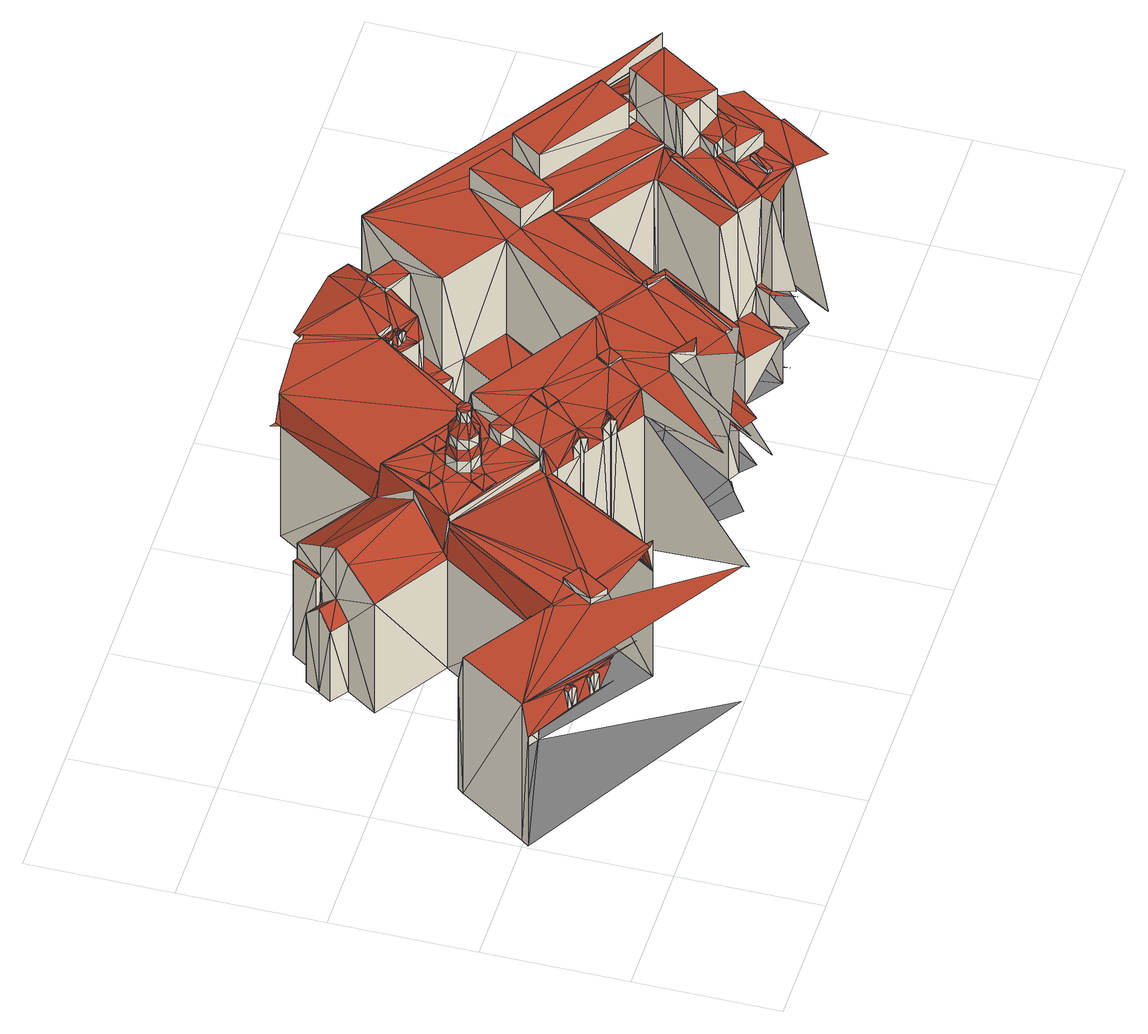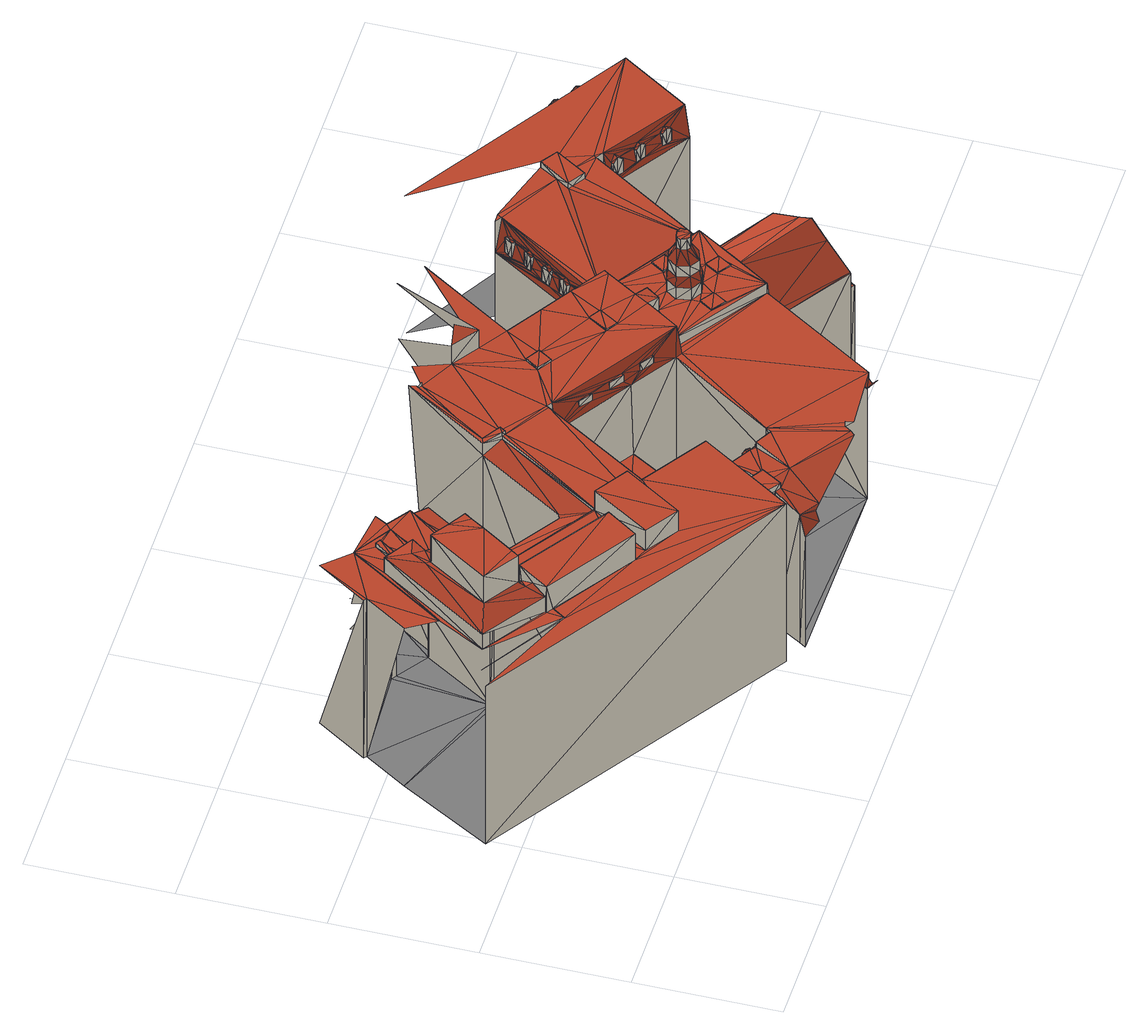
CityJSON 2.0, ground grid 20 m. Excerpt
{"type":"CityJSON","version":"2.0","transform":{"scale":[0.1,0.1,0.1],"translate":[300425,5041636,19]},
"CityObjects":{
"building1":{"type":"Building","geometry":[{"type":"MultiSurface","lod":"2","boundaries":[[[0,1,2]],[[3,0,2]],[[4,3,2]],[[4,2,5]],[[6,5,2]],[[7,3,4]],[[8,0,3]],[[9,10,5]],[[4,5,10]],[[11,3,7]],[[12,10,9]],[[12,4,10]],[[13,12,9]],[[7,4,12]],[[13,9,14]],[[13,15,12]],[[15,7,12]],[[6,9,5]],[[16,6,2]],[[17,3,11]],[[18,13,14]],[[18,15,13]],[[6,14,9]],[[11,7,15]],[[19,18,14]],[[11,15,18]],[[20,3,17]],[[19,14,6]],[[21,1,0]],[[22,8,3]],[[11,18,19]],[[23,24,6]],[[19,6,24]],[[25,24,23]],[[25,19,24]],[[26,25,23]],[[17,19,25]],[[17,11,19]],[[26,23,27]],[[28,25,26]],[[16,23,6]],[[28,17,25]],[[29,26,27]],[[30,3,20]],[[16,27,23]],[[28,26,29]],[[28,29,17]],[[31,29,27]],[[32,17,29]],[[33,29,31]],[[34,22,3]],[[32,29,33]],[[20,17,32]],[[21,0,8]],[[35,8,22]],[[35,36,8]],[[37,35,22]],[[38,37,22]],[[39,38,22]],[[40,35,37]],[[41,35,40]],[[42,37,43]],[[38,43,37]],[[42,40,37]],[[39,43,38]],[[44,35,41]],[[45,42,43]],[[45,43,39]],[[46,39,22]],[[41,40,42]],[[47,38,39]],[[48,39,38]],[[45,41,42]],[[48,45,39]],[[48,38,47]],[[49,34,3]],[[50,41,45]],[[50,45,48]],[[51,35,44]],[[52,49,3]],[[50,48,47]],[[50,44,41]],[[50,47,53]],[[50,53,44]],[[21,8,36]],[[46,47,39]],[[21,36,35]],[[54,53,47]],[[51,44,53]],[[54,47,55]],[[46,55,47]],[[51,53,54]],[[34,46,22]],[[56,55,57]],[[46,57,55]],[[56,54,55]],[[56,51,54]],[[58,35,51]],[[59,1,21]],[[60,56,57]],[[60,57,46]],[[61,51,56]],[[62,52,3]],[[60,61,56]],[[63,46,64]],[[63,60,46]],[[63,64,65]],[[66,61,60]],[[66,60,63]],[[66,63,65]],[[66,67,61]],[[66,65,67]],[[68,51,61]],[[69,65,64]],[[69,67,65]],[[34,64,46]],[[58,21,35]],[[68,61,67]],[[70,69,64]],[[68,67,69]],[[34,70,64]],[[58,51,68]],[[71,68,69]],[[72,69,70]],[[72,71,69]],[[73,68,71]],[[74,72,70]],[[72,73,71]],[[34,74,70]],[[75,73,72]],[[75,72,74]],[[58,68,73]],[[75,76,73]],[[75,74,76]],[[58,74,34]],[[77,78,34]],[[58,73,76]],[[58,34,78]],[[58,76,74]],[[77,34,49]],[[77,58,78]],[[79,80,52]],[[81,49,52]],[[81,77,49]],[[81,52,80]],[[82,80,79]],[[83,81,80]],[[84,77,81]],[[85,80,82]],[[86,82,79]],[[85,83,80]],[[83,84,81]],[[85,82,86]],[[87,84,83]],[[88,21,58]],[[85,87,83]],[[85,86,89]],[[90,58,77]],[[91,86,79]],[[85,89,87]],[[92,77,84]],[[93,94,95]],[[92,84,87]],[[93,96,94]],[[88,95,94]],[[97,98,99]],[[96,99,98]],[[100,86,91]],[[92,87,89]],[[101,95,102]],[[101,93,95]],[[103,97,99]],[[96,98,97]],[[93,99,96]],[[104,88,58]],[[101,103,99]],[[101,99,93]],[[88,94,96]],[[90,104,58]],[[105,102,95]],[[106,97,103]],[[92,90,77]],[[101,106,103]],[[107,101,102]],[[108,96,97]],[[106,109,97]],[[110,100,91]],[[104,95,88]],[[111,89,86]],[[105,95,104]],[[110,112,100]],[[108,97,109]],[[113,100,112]],[[114,100,113]],[[115,106,101]],[[116,101,107]],[[115,109,106]],[[117,113,112]],[[118,119,21]],[[120,121,113]],[[122,117,112]],[[114,113,121]],[[120,113,117]],[[123,114,121]],[[115,108,109]],[[124,121,120]],[[116,115,101]],[[124,123,121]],[[122,120,117]],[[125,116,107]],[[126,122,112]],[[127,114,123]],[[111,86,100]],[[128,100,114]],[[124,127,123]],[[118,21,88]],[[129,124,120]],[[129,120,122]],[[127,130,114]],[[116,131,132]],[[133,108,115]],[[116,132,133]],[[127,134,130]],[[129,127,124]],[[116,133,115]],[[129,134,127]],[[135,126,112]],[[129,122,126]],[[129,126,134]],[[136,107,102]],[[128,114,130]],[[137,130,134]],[[138,135,112]],[[135,134,126]],[[139,132,131]],[[140,138,112]],[[139,133,132]],[[141,131,116]],[[90,105,104]],[[135,137,134]],[[142,140,112]],[[128,130,137]],[[143,116,125]],[[136,102,105]],[[144,100,128]],[[145,105,90]],[[136,125,107]],[[111,92,89]],[[92,145,90]],[[146,147,137]],[[128,137,147]],[[146,137,135]],[[141,139,131]],[[146,135,138]],[[148,142,112]],[[149,128,147]],[[150,147,146]],[[150,149,147]],[[140,146,138]],[[151,133,139]],[[152,141,116]],[[150,146,140]],[[153,128,149]],[[143,152,116]],[[153,149,150]],[[153,154,128]],[[155,96,108]],[[156,150,140]],[[157,148,112]],[[156,153,150]],[[155,88,96]],[[158,112,119]],[[156,140,142]],[[156,154,153]],[[156,159,154]],[[156,142,159]],[[160,157,112]],[[151,139,141]],[[161,105,145]],[[162,100,144]],[[144,128,154]],[[152,151,141]],[[163,154,159]],[[164,152,143]],[[165,151,152]],[[148,159,142]],[[164,165,152]],[[163,166,154]],[[155,108,133]],[[144,154,166]],[[148,163,159]],[[167,168,166]],[[167,166,163]],[[144,166,168]],[[167,163,148]],[[169,144,168]],[[170,168,167]],[[170,169,168]],[[157,167,148]],[[161,136,105]],[[171,143,125]],[[172,144,169]],[[170,172,169]],[[155,133,151]],[[173,145,92]],[[172,174,144]],[[175,176,145]],[[177,167,157]],[[177,170,167]],[[178,145,176]],[[158,160,112]],[[179,174,172]],[[179,180,174]],[[181,100,162]],[[182,183,145]],[[177,172,170]],[[177,179,172]],[[177,180,179]],[[177,157,160]],[[177,184,180]],[[177,160,184]],[[162,144,174]],[[178,182,145]],[[185,174,180]],[[186,180,184]],[[171,125,136]],[[187,184,160]],[[155,151,165]],[[188,164,143]],[[155,165,164]],[[186,185,180]],[[162,174,185]],[[187,186,184]],[[181,111,100]],[[189,145,183]],[[189,161,145]],[[190,191,176]],[[192,176,191]],[[193,187,160]],[[194,195,185]],[[194,185,186]],[[196,197,183]],[[162,185,195]],[[173,175,145]],[[194,186,187]],[[198,183,197]],[[190,176,175]],[[199,162,195]],[[200,195,194]],[[200,199,195]],[[192,178,176]],[[193,194,187]],[[158,119,118]],[[201,162,199]],[[196,183,182]],[[200,194,193]],[[200,202,199]],[[202,201,199]],[[203,191,190]],[[204,198,197]],[[203,192,191]],[[202,205,201]],[[206,200,193]],[[206,202,200]],[[207,92,111]],[[118,88,155]],[[206,205,202]],[[206,193,208]],[[209,197,196]],[[206,208,205]],[[171,136,161]],[[209,204,197]],[[203,190,175]],[[210,92,207]],[[211,178,192]],[[212,201,205]],[[158,193,160]],[[213,182,178]],[[173,92,210]],[[214,196,182]],[[215,205,208]],[[203,175,211]],[[209,198,204]],[[188,143,171]],[[189,183,198]],[[181,162,201]],[[203,211,192]],[[211,216,178]],[[188,155,164]],[[212,205,215]],[[216,213,178]],[[209,196,214]],[[217,201,212]],[[218,215,208]],[[209,214,198]],[[158,208,193]],[[212,215,219]],[[173,211,175]],[[220,212,219]],[[221,219,215]],[[222,182,213]],[[222,214,182]],[[221,220,219]],[[223,224,213]],[[223,213,216]],[[181,201,217]],[[221,215,218]],[[225,224,223]],[[217,212,220]],[[189,171,161]],[[214,189,198]],[[225,226,224]],[[227,220,221]],[[228,229,225]],[[225,229,226]],[[230,221,218]],[[227,217,220]],[[231,216,211]],[[158,218,208]],[[232,217,233]],[[230,233,217]],[[234,223,216]],[[227,221,230]],[[222,213,224]],[[235,225,223]],[[227,232,217]],[[236,224,226]],[[237,229,228]],[[235,228,225]],[[238,226,229]],[[239,240,232]],[[241,232,227]],[[241,227,230]],[[181,217,232]],[[234,216,231]],[[234,235,223]],[[241,239,232]],[[242,228,235]],[[237,243,229]],[[244,224,236]],[[241,240,239]],[[241,230,245]],[[173,231,211]],[[158,230,218]],[[246,228,242]],[[243,238,229]],[[244,222,224]],[[238,236,226]],[[181,232,240]],[[247,237,228]],[[241,245,240]],[[247,228,246]],[[248,249,237]],[[237,249,243]],[[158,245,230]],[[250,207,111]],[[247,248,237]],[[181,250,111]],[[251,249,248]],[[158,240,245]],[[247,246,242]],[[252,243,249]],[[251,248,247]],[[253,238,243]],[[158,181,240]],[[189,254,171]],[[255,214,222]],[[251,252,249]],[[254,188,171]],[[173,207,250]],[[255,189,214]],[[252,253,243]],[[256,250,181]],[[257,235,234]],[[258,242,235]],[[259,234,231]],[[260,173,250]],[[173,210,207]],[[258,247,242]],[[261,236,238]],[[262,244,236]],[[256,181,158]],[[263,251,247]],[[264,252,251]],[[265,222,244]],[[261,238,253]],[[266,253,252]],[[258,235,257]],[[259,257,234]],[[264,251,263]],[[259,231,267]],[[258,263,247]],[[266,268,253]],[[261,262,236]],[[269,252,264]],[[261,253,268]],[[269,266,252]],[[270,231,173]],[[271,244,262]],[[271,265,244]],[[265,255,222]],[[272,264,263]],[[273,268,266]],[[274,260,250]],[[270,267,231]],[[274,250,256]],[[269,264,272]],[[275,261,268]],[[269,273,266]],[[273,275,268]],[[276,256,158]],[[277,158,118]],[[269,272,273]],[[272,275,273]],[[278,263,258]],[[279,258,257]],[[279,257,259]],[[278,272,263]],[[280,173,260]],[[281,259,267]],[[282,189,255]],[[283,256,284]],[[285,262,261]],[[285,261,275]],[[285,275,272]],[[286,271,262]],[[276,284,256]],[[278,258,279]],[[287,265,271]],[[281,279,259]],[[278,285,272]],[[285,286,262]],[[274,256,283]],[[281,267,288]],[[276,158,277]],[[289,255,265]],[[289,290,255]],[[282,255,290]],[[283,284,291]],[[292,271,286]],[[292,287,271]],[[293,270,173]],[[278,279,286]],[[278,286,285]],[[276,291,284]],[[281,286,279]],[[289,265,287]],[[294,283,291]],[[281,292,286]],[[281,288,292]],[[295,290,289]],[[294,291,276]],[[296,189,282]],[[288,287,292]],[[297,288,267]],[[298,282,290]],[[297,267,270]],[[280,293,173]],[[299,283,294]],[[276,277,294]],[[274,283,299]],[[299,294,276]],[[300,294,277]],[[300,277,301]],[[302,254,189]],[[303,290,295]],[[293,304,270]],[[303,298,290]],[[297,287,288]],[[305,294,300]],[[306,270,304]],[[307,299,294]],[[307,294,305]],[[307,274,299]],[[308,260,274]],[[305,300,309]],[[280,304,293]],[[296,295,289]],[[308,280,260]],[[280,306,304]],[[307,305,309]],[[296,282,298]],[[306,297,270]],[[310,118,155]],[[311,300,301]],[[311,309,300]],[[303,295,296]],[[311,274,307]],[[303,296,298]],[[312,188,254]],[[311,307,309]],[[313,155,188]],[[314,306,280]],[[302,189,296]],[[315,274,311]],[[310,277,118]],[[316,297,306]],[[317,318,319]],[[320,311,301]],[[302,289,287]],[[321,274,315]],[[314,316,306]],[[315,311,322]],[[302,287,297]],[[323,322,311]],[[324,315,322]],[[302,296,289]],[[325,322,323]],[[323,311,320]],[[325,324,322]],[[321,326,274]],[[323,320,325]],[[321,315,324]],[[326,308,274]],[[327,325,320]],[[327,320,328]],[[329,325,323]],[[329,324,325]],[[330,317,331]],[[302,332,254]],[[333,314,280]],[[334,325,327]],[[321,324,329]],[[335,254,332]],[[336,329,325]],[[337,327,328]],[[338,336,325]],[[302,297,316]],[[334,338,325]],[[336,321,329]],[[334,327,337]],[[338,321,336]],[[333,280,308]],[[339,254,335]],[[340,321,338]],[[341,334,337]],[[340,338,334]],[[340,334,341]],[[302,316,314]],[[342,301,277]],[[343,344,308]],[[345,330,331]],[[318,337,328]],[[333,308,344]],[[343,308,326]],[[330,341,337]],[[330,321,340]],[[310,155,313]],[[330,340,341]],[[339,346,254]],[[333,347,314]],[[347,302,314]],[[342,320,301]],[[348,333,344]],[[349,344,343]],[[312,313,188]],[[317,337,318]],[[349,348,344]],[[349,343,326]],[[330,337,317]],[[346,312,254]],[[350,345,351]],[[342,328,320]],[[335,332,302]],[[352,326,321]],[[353,333,348]],[[349,326,353]],[[347,335,302]],[[353,347,333]],[[342,277,310]],[[349,353,348]],[[339,335,347]],[[352,321,330]],[[354,339,347]],[[342,318,328]],[[352,353,326]],[[355,354,347]],[[355,347,356]],[[357,356,347]],[[358,354,355]],[[312,359,360]],[[361,310,354]],[[362,330,345]],[[363,355,356]],[[363,358,355]],[[364,359,312]],[[362,352,330]],[[365,353,352]],[[366,354,358]],[[367,357,347]],[[357,363,356]],[[368,358,363]],[[346,364,312]],[[369,350,370]],[[371,368,363]],[[371,363,357]],[[372,345,350]],[[361,342,310]],[[366,361,354]],[[373,347,353]],[[366,358,368]],[[371,374,368]],[[371,357,374]],[[362,375,352]],[[376,352,375]],[[372,362,345]],[[366,368,374]],[[377,375,362]],[[369,372,350]],[[367,374,357]],[[378,339,354]],[[376,365,352]],[[379,380,318]],[[381,354,310]],[[382,375,377]],[[382,376,375]],[[383,366,374]],[[383,374,367]],[[384,310,313]],[[385,377,362]],[[378,346,339]],[[372,385,362]],[[385,365,376]],[[373,367,347]],[[386,383,367]],[[373,353,365]],[[382,377,385]],[[382,385,376]],[[387,318,342]],[[388,366,383]],[[389,386,367]],[[388,383,386]],[[390,379,318]],[[391,342,361]],[[392,372,393]],[[394,386,389]],[[394,388,386]],[[395,366,388]],[[394,389,388]],[[395,388,389]],[[396,366,395]],[[397,361,366]],[[373,365,385]],[[398,391,361]],[[399,385,372]],[[395,389,400]],[[373,389,367]],[[378,354,381]],[[381,310,384]],[[401,395,400]],[[401,396,395]],[[402,401,400]],[[403,366,396]],[[404,392,405]],[[373,400,389]],[[406,396,401]],[[407,401,402]],[[387,342,391]],[[408,398,361]],[[378,409,346]],[[407,402,410]],[[407,406,401]],[[411,390,318]],[[373,402,400]],[[390,412,379]],[[407,410,406]],[[413,372,392]],[[403,397,366]],[[399,373,385]],[[373,410,402]],[[397,408,361]],[[403,396,406]],[[411,318,387]],[[387,391,398]],[[403,406,410]],[[414,390,415]],[[413,399,372]],[[403,410,373]],[[416,392,404]],[[399,417,373]],[[408,387,398]],[[403,373,417]],[[399,418,417]],[[419,420,421]],[[416,404,420]],[[378,422,409]],[[423,409,422]],[[424,417,418]],[[403,417,397]],[[424,397,417]],[[425,418,399]],[[425,424,418]],[[426,378,381]],[[378,427,422]],[[428,381,429]],[[428,426,381]],[[430,378,426]],[[431,429,381]],[[432,421,415]],[[430,427,378]],[[428,429,433]],[[431,433,429]],[[434,428,433]],[[434,426,428]],[[430,426,435]],[[436,431,381]],[[437,433,431]],[[437,434,433]],[[438,435,426]],[[438,426,434]],[[439,434,437]],[[411,415,390]],[[439,437,440]],[[441,437,431]],[[441,440,437]],[[442,434,439]],[[442,439,440]],[[438,434,442]],[[443,384,313]],[[441,431,436]],[[444,381,384]],[[445,430,435]],[[446,442,440]],[[446,440,441]],[[447,441,436]],[[446,438,442]],[[448,435,438]],[[446,441,447]],[[449,425,399]],[[450,414,451]],[[452,447,436]],[[453,436,381]],[[454,438,446]],[[445,435,448]],[[454,446,447]],[[455,447,452]],[[416,413,392]],[[454,448,438]],[[455,452,456]],[[454,447,455]],[[457,456,452]],[[458,456,457]],[[459,455,456]],[[460,456,458]],[[460,459,456]],[[453,452,436]],[[459,454,455]],[[461,460,458]],[[444,384,462]],[[453,381,444]],[[463,458,457]],[[464,448,454]],[[464,454,459]],[[465,459,460]],[[466,467,414]],[[468,451,469]],[[465,460,461]],[[470,461,458]],[[453,457,452]],[[463,457,471]],[[464,459,465]],[[463,470,458]],[[470,465,461]],[[419,416,420]],[[449,399,413]],[[470,464,465]],[[462,472,473]],[[474,427,430]],[[475,463,471]],[[453,471,457]],[[476,463,475]],[[477,470,463]],[[477,463,476]],[[474,478,427]],[[477,476,470]],[[479,419,421]],[[453,475,471]],[[480,473,472]],[[444,462,473]],[[479,421,432]],[[474,430,445]],[[481,387,408]],[[482,444,473]],[[483,464,470]],[[483,476,475]],[[483,470,476]],[[480,482,473]],[[483,475,453]],[[482,453,444]],[[432,415,411]],[[484,450,451]],[[474,445,448]],[[485,453,482]],[[480,472,486]],[[487,472,462]],[[449,413,488]],[[483,453,485]],[[489,397,424]],[[490,424,425]],[[491,448,464]],[[492,449,488]],[[466,414,450]],[[468,484,451]],[[493,485,482]],[[487,486,472]],[[494,492,488]],[[489,408,397]],[[416,488,413]],[[483,485,493]],[[494,449,492]],[[495,462,384]],[[494,496,449]],[[419,494,488]],[[497,482,480]],[[497,493,482]],[[491,464,483]],[[419,488,416]],[[497,480,486]],[[479,496,494]],[[479,498,496]],[[497,486,487]],[[491,474,448]],[[479,494,419]],[[499,481,408]],[[500,467,466]],[[501,468,469]],[[502,443,313]],[[503,483,493]],[[479,432,498]],[[504,425,449]],[[466,450,484]],[[505,478,474]],[[495,487,462]],[[499,497,487]],[[499,506,497]],[[501,507,500]],[[508,491,483]],[[509,493,497]],[[508,483,503]],[[468,466,484]],[[489,499,408]],[[510,497,506]],[[499,487,481]],[[511,474,491]],[[509,503,493]],[[508,512,491]],[[511,491,512]],[[443,495,384]],[[513,411,387]],[[501,466,468]],[[490,489,424]],[[514,474,511]],[[513,387,481]],[[501,500,466]],[[510,512,508]],[[515,511,512]],[[516,449,496]],[[510,509,497]],[[490,506,499]],[[509,508,503]],[[504,490,425]],[[516,496,498]],[[517,481,487]],[[510,515,512]],[[518,498,432]],[[505,474,514]],[[515,514,511]],[[510,508,509]],[[519,510,506]],[[517,487,495]],[[513,432,411]],[[520,514,515]],[[519,515,510]],[[519,520,515]],[[490,499,489]],[[517,495,520]],[[521,514,520]],[[521,520,495]],[[490,522,506]],[[523,524,525]],[[521,505,514]],[[522,519,506]],[[519,517,520]],[[516,504,449]],[[526,525,524]],[[521,527,505]],[[521,495,443]],[[528,481,517]],[[521,529,527]],[[521,530,529]],[[518,531,498]],[[516,498,531]],[[532,525,533]],[[518,432,513]],[[534,526,524]],[[533,525,526]],[[535,534,524]],[[536,530,521]],[[536,521,443]],[[537,524,523]],[[522,517,519]],[[528,513,481]],[[536,443,502]],[[537,535,524]],[[533,526,534]],[[535,533,534]],[[538,539,504]],[[522,540,517]],[[528,517,540]],[[541,523,532]],[[542,490,504]],[[537,543,535]],[[544,532,533]],[[545,504,516]],[[538,504,545]],[[546,543,537]],[[541,537,523]],[[542,504,539]],[[542,522,490]],[[547,548,549]],[[550,518,513]],[[541,532,544]],[[551,549,552]],[[547,553,548]],[[550,531,518]],[[550,513,528]],[[552,549,548]],[[554,555,553]],[[553,552,548]],[[556,555,557]],[[558,539,538]],[[559,546,537]],[[559,553,555]],[[560,552,553]],[[561,562,546]],[[563,564,556]],[[559,555,556]],[[565,535,543]],[[566,533,535]],[[559,537,541]],[[559,560,553]],[[561,546,559]],[[567,556,564]],[[560,541,544]],[[565,543,546]],[[559,541,560]],[[567,559,556]],[[558,542,539]],[[561,567,564]],[[568,562,561]],[[566,544,533]],[[561,559,567]],[[569,531,550]],[[569,550,528]],[[570,538,545]],[[571,552,560]],[[572,546,562]],[[566,560,544]],[[573,561,564]],[[565,566,535]],[[574,516,531]],[[575,545,516]],[[570,558,538]],[[576,562,568]],[[573,568,561]],[[577,522,542]],[[578,545,579]],[[569,528,580]],[[581,582,568]],[[570,545,578]],[[583,584,582]],[[578,542,558]],[[585,568,582]],[[586,565,546]],[[581,583,582]],[[587,582,584]],[[575,579,545]],[[576,588,562]],[[581,568,573]],[[589,590,584]],[[588,572,562]],[[574,531,569]],[[589,584,583]],[[572,586,546]],[[570,578,558]],[[591,579,592]],[[565,569,566]],[[593,584,590]],[[566,569,580]],[[585,582,587]],[[577,542,578]],[[594,590,589]],[[595,576,568]],[[585,595,568]],[[594,589,583]],[[577,578,579]],[[593,587,584]],[[596,583,581]],[[597,593,590]],[[575,516,574]],[[594,597,590]],[[591,577,579]],[[598,560,566]],[[594,583,596]],[[598,571,560]],[[599,592,579]],[[574,569,565]],[[600,587,601]],[[596,593,597]],[[602,601,587]],[[594,596,597]],[[600,585,587]],[[585,603,576]],[[604,596,581]],[[605,603,585]],[[585,576,595]],[[604,587,593]],[[606,600,601]],[[574,565,586]],[[607,522,577]],[[600,605,585]],[[608,588,609]],[[610,572,588]],[[604,593,596]],[[606,605,600]],[[611,576,603]],[[612,606,601]],[[613,586,572]],[[614,588,576]],[[611,603,605]],[[611,609,588]],[[608,610,588]],[[610,613,572]],[[602,587,604]],[[611,605,606]],[[602,612,601]],[[615,608,609]],[[616,540,522]],[[611,614,576]],[[616,528,540]],[[611,588,614]],[[615,609,611]],[[574,586,613]],[[599,579,575]],[[617,610,608]],[[574,613,610]],[[618,573,619]],[[615,617,608]],[[620,591,592]],[[617,575,610]],[[575,574,610]],[[621,611,606]],[[621,606,612]],[[622,581,573]],[[623,592,599]],[[624,566,580]],[[621,615,611]],[[625,612,602]],[[626,617,615]],[[627,577,591]],[[626,615,621]],[[625,621,612]],[[622,604,581]],[[616,580,528]],[[620,592,623]],[[628,575,617]],[[629,618,619]],[[630,631,598]],[[629,631,630]],[[632,599,575]],[[633,573,618]],[[634,628,617]],[[628,632,575]],[[624,598,566]],[[635,623,599]],[[635,599,636]],[[637,617,626]],[[627,638,577]],[[632,636,599]],[[632,635,636]],[[620,627,591]],[[639,623,635]],[[640,626,621]],[[640,621,625]],[[628,635,632]],[[607,577,638]],[[622,573,633]],[[641,602,604]],[[630,598,618]],[[629,630,618]],[[642,635,628]],[[637,634,617]],[[643,628,634]],[[644,639,635]],[[644,635,642]],[[645,625,602]],[[643,642,628]],[[646,643,634]],[[620,623,639]],[[647,522,607]],[[644,642,643]],[[648,639,644]],[[649,618,598]],[[637,646,634]],[[620,639,648]],[[637,626,640]],[[637,643,646]],[[640,644,643]],[[620,650,627]],[[607,638,627]],[[650,648,651]],[[620,648,650]],[[641,604,622]],[[640,648,644]],[[652,627,650]],[[649,633,618]],[[652,607,627]],[[637,640,643]],[[645,640,625]],[[616,624,580]],[[645,602,641]],[[645,651,648]],[[641,650,651]],[[647,616,522]],[[641,652,650]],[[645,648,640]],[[653,607,652]]],"semantics":{"surfaces":[{"type":"WallSurface"},{"type":"RoofSurface"},{"type":"GroundSurface"}],"values":[0,0,1,1,1,1,0,0,0,1,0,1,0,1,0,1,1,1,1,1,0,1,1,1,1,1,1,1,2,0,1,0,0,0,1,0,1,0,0,1,1,1,0,1,1,0,0,1,1,1,1,1,1,2,0,0,1,1,1,1,1,0,0,0,0,1,1,1,1,0,1,0,0,1,0,1,0,1,1,1,0,0,0,0,2,1,0,1,1,1,1,1,1,0,0,0,0,1,2,1,1,0,1,0,0,1,0,0,1,0,0,0,1,1,1,1,0,1,1,1,1,1,0,1,1,0,1,0,1,0,1,1,0,0,1,0,1,0,1,1,1,0,1,1,0,0,0,1,1,0,1,0,0,0,0,0,0,1,1,0,1,0,1,0,0,0,0,1,1,0,0,0,2,0,0,1,1,2,1,1,0,1,1,0,2,0,1,0,1,1,0,2,1,1,1,0,0,1,2,0,1,0,0,0,0,1,0,1,0,0,1,0,1,1,1,2,0,0,0,0,0,0,0,1,0,0,1,0,0,1,1,1,1,1,0,1,2,1,1,1,1,1,0,1,1,0,1,1,0,0,0,0,0,0,1,0,1,1,0,2,1,0,0,0,1,0,2,0,1,1,2,0,0,0,0,0,1,0,1,1,1,0,1,0,0,1,0,1,2,1,1,0,0,0,0,0,1,1,0,0,1,0,1,2,0,0,1,0,0,1,1,0,0,1,1,1,1,0,0,0,0,1,1,1,1,1,1,2,1,0,1,1,1,1,1,0,0,0,1,0,0,0,0,1,0,0,0,0,1,1,0,0,0,0,0,0,1,0,1,0,1,0,0,1,1,2,0,0,1,0,0,1,0,1,0,1,1,1,0,0,1,0,0,1,1,1,0,1,0,1,1,0,1,1,0,1,0,1,0,0,1,1,1,0,0,1,0,1,0,1,1,1,1,0,0,0,1,1,1,1,1,0,0,0,1,1,1,1,0,0,0,1,0,1,0,1,1,0,1,1,0,0,1,1,1,1,0,0,1,1,0,1,0,0,1,0,0,1,1,1,0,0,0,1,1,0,1,1,1,0,1,0,1,1,0,0,0,0,1,0,1,0,0,1,0,1,0,0,1,0,0,1,0,0,1,1,1,1,1,0,1,0,0,1,1,1,0,1,1,0,0,0,0,0,1,0,1,1,0,0,1,1,0,1,1,1,1,0,0,1,1,0,1,0,0,1,0,0,0,1,0,1,0,0,0,1,1,1,1,0,0,0,1,0,1,0,1,0,1,0,1,0,0,0,0,1,0,1,1,0,0,1,1,1,1,0,0,0,1,1,0,0,0,2,0,1,0,1,0,1,1,0,1,1,1,2,0,0,0,1,1,0,0,1,0,1,1,0,0,1,1,0,1,1,0,0,0,1,0,0,1,0,1,1,1,0,1,1,1,1,0,1,1,1,1,0,1,0,0,2,0,1,0,0,0,1,1,2,1,1,1,0,2,0,1,0,0,1,0,1,1,0,2,0,1,0,0,0,1,2,0,0,1,1,2,1,1,1,1,1,1,0,1,0,0,1,1,1,1,1,1,0,0,1,0,1,0,0,0,1,1,0,0,0,0,1,1,0,0,1,1,0,2,0,1,1,1,1,2,0,1,1,0,1,0,1,0,0,2,1,1,0,2,0,1,1,0,1,0,1,1,0,1,0,1,1,1,0,0,0,0,1,1,0,1,0,1,2,1,1,1,0,2,1,2,0,1,0,1,1,1,1,2,0,1,0,1,1,1,0,0,0,0,1,0,1,0,1,0,1,0,0,0,1,1,1,0,1,0,1,0,0,0,1,0,1,0,1,1,1,1,0,1,0,1,1,1,1,2,0,0,0,1,1,0,1,1,0,1,0,1,1,1,0,1,1,1,1,0,1,0,0,1,1,1,1,1,1,0,0,0,1,1,1,2,1,1,1,1,0,1,1,1,0,1,1,0,1,0,1,0,1,0,1,0,1,1,0,0,0,1,0,1,1,1,1,1,1,0,0,0,0,0,0,2,0,1,1,0,1,0,2,1,0,2,1,1,0,0,0,2,0,1,1,1,1,0,0,0,0,0,1,1,0,2,1,2,0,0,1,0,1,2,0,0,0,1,1,0,0,1,0,0,1,1,0,0,2,2,0,0,1,2,0,0,0,1,0,0,0,1,0,2,1,1,1,0,0,0,2,0,0,1,0,0,0,1,0,1,0,1,0,0,1,0,1,0,2,1,1,1,0,2,0,0,2,1,1,0,1,0,2,0,1,0,0,0,0,2,0,1,0,2,1,0,0,1,0,1,0,0,0,2,1,1,0,0,0,0,1,1,0,0,0,0,0,1,0,0,0,0,0,0,0,1,0,1,0,0,1,2,0,1,0,0,2,0,2,1,0,0,1,1,1,1,1,1,0,0,0,1,0,0,1,1,1,1,1,0,0,1,1,0,0,0,0,0,0,0,1,1,1,1,0,0,1,1,1,0,0,1,0,2,0,2,0,1,0,0,0,0,1,0,1,0,0,1,0,1,1,0,0,1,1,0,0,1,0,1,1,0,0,0,0,1,1,1,0,0,2,0,0,1,1,0,0,1,1,1,0,0,1,1,0,0,2,0,1,1,0,0,1,1,2,1,0,1,2,0,1,1,0,0,2,0,0,1,0,1,0,0,0,0,1,0,1,0,0,0,0,1,1,0,1,1,1,0,0,0,1,0,1,0,1,0,0,0,1,0,0,0,0,1,1,1,1,0,0,1,2,0,0,1,0,1,1,0]}}]}
},
"vertices":[
[13,203,9],[5,193,9],[5,193,199],[13,203,248],[67,164,234],[63,157,204],[95,137,205],[73,161,238],[75,298,9],[69,154,204],[63,157,233],[101,142,234],[69,154,238],[76,149,233],[76,149,205],[76,159,236],[128,116,205],[106,140,238],[80,156,233],[99,143,233],[139,119,239],[195,233,9],[75,298,248],[101,134,205],[95,137,234],[101,134,238],[108,129,233],[108,129,206],[112,135,234],[112,135,233],[172,98,239],[132,121,230],[138,119,238],[132,122,233],[188,223,248],[82,307,199],[82,307,9],[102,286,229],[108,280,235],[108,280,236],[104,289,209],[111,285,209],[104,289,230],[102,286,230],[117,281,210],[111,285,235],[145,256,236],[115,277,229],[115,277,230],[196,213,248],[117,281,230],[141,265,208],[212,169,248],[117,280,215],[139,262,225],[139,261,229],[141,265,230],[139,261,230],[195,233,199],[332,5,9],[148,261,236],[148,261,209],[332,2,248],[152,253,230],[150,254,231],[152,253,229],[154,257,230],[154,257,209],[174,245,206],[171,240,230],[176,234,238],[174,245,230],[181,240,238],[181,240,207],[184,232,230],[187,236,230],[187,236,208],[199,217,248],[188,223,199],[235,154,248],[212,169,258],[227,193,248],[235,154,258],[240,213,258],[240,213,248],[263,198,258],[250,179,248],[257,202,248],[291,380,9],[263,198,248],[305,382,241],[333,125,248],[307,381,249],[216,489,130],[187,446,9],[187,446,199],[216,489,9],[204,524,9],[192,506,9],[192,506,130],[337,131,248],[228,508,155],[216,489,230],[204,524,155],[291,380,199],[298,387,205],[218,545,129],[228,508,244],[242,530,9],[218,545,9],[346,125,248],[428,288,242],[346,125,194],[348,142,228],[352,148,232],[242,530,129],[244,533,174],[352,139,204],[444,278,9],[346,125,9],[352,139,229],[348,142,229],[356,145,203],[352,148,233],[356,145,233],[244,533,226],[360,151,203],[356,154,229],[371,178,232],[360,151,229],[356,154,228],[237,537,174],[237,537,9],[244,533,9],[356,154,227],[371,170,208],[340,438,244],[368,172,228],[371,170,206],[261,574,9],[375,175,205],[261,574,174],[379,181,205],[267,570,201],[390,209,232],[305,382,261],[371,170,229],[368,172,229],[391,199,205],[371,178,233],[375,175,233],[267,570,9],[267,570,174],[375,184,229],[375,184,228],[373,502,9],[379,181,229],[395,205,205],[444,278,194],[378,182,211],[398,211,204],[340,438,261],[407,236,233],[388,201,217],[268,571,200],[268,571,9],[387,202,228],[391,199,229],[387,202,229],[390,209,234],[395,205,234],[370,495,205],[393,213,230],[436,299,261],[393,213,229],[379,340,261],[361,352,261],[398,211,229],[373,371,261],[394,214,229],[394,214,227],[435,283,242],[363,407,261],[345,419,261],[395,213,221],[405,230,228],[405,230,226],[408,227,206],[373,502,201],[375,491,261],[379,340,263],[361,352,263],[373,371,263],[412,233,206],[408,227,229],[405,230,229],[363,407,263],[345,419,263],[357,438,261],[407,236,234],[412,233,234],[411,241,229],[412,242,229],[391,359,263],[357,438,263],[412,242,228],[416,239,229],[432,293,244],[416,239,206],[375,426,263],[436,299,244],[391,359,261],[424,261,230],[385,393,261],[375,426,261],[423,259,227],[390,377,261],[426,266,234],[427,257,205],[423,259,229],[424,261,231],[427,257,229],[396,412,261],[390,377,281],[385,393,281],[391,379,298],[388,394,298],[431,262,234],[391,379,316],[388,394,316],[431,262,205],[407,368,261],[429,269,231],[426,266,233],[407,368,281],[406,370,298],[396,407,298],[400,384,335],[396,407,316],[431,271,229],[431,271,227],[435,268,229],[406,370,316],[400,393,335],[396,412,281],[435,268,205],[407,375,316],[407,381,335],[400,384,353],[400,393,353],[432,293,285],[407,381,353],[404,399,353],[404,399,335],[375,491,244],[411,431,261],[444,278,242],[421,373,298],[421,373,316],[423,372,281],[436,299,285],[413,413,316],[413,413,298],[417,383,335],[417,383,353],[414,416,261],[412,401,353],[423,372,261],[412,401,335],[420,389,353],[446,353,261],[414,416,281],[420,389,335],[418,398,353],[480,262,285],[418,398,335],[477,257,242],[477,257,9],[431,387,316],[431,387,298],[463,342,285],[434,387,281],[423,450,261],[468,266,264],[467,263,242],[427,404,316],[427,404,298],[430,407,261],[434,387,261],[430,418,261],[411,431,263],[467,263,264],[430,407,281],[463,342,261],[477,257,272],[430,418,263],[442,437,261],[459,372,261],[423,450,263],[479,260,272],[481,254,242],[481,254,9],[503,405,261],[442,437,263],[446,353,283],[487,250,264],[459,372,283],[489,253,264],[505,308,285],[487,250,242],[520,412,9],[510,236,242],[467,648,201],[467,648,9],[475,362,285],[511,239,264],[475,362,261],[569,199,242],[569,199,9],[459,30,122],[520,230,9],[523,235,285],[510,236,264],[520,230,242],[518,235,269],[520,230,272],[521,298,285],[522,229,242],[522,229,9],[522,233,272],[572,204,285],[487,72,285],[503,405,244],[522,335,285],[529,224,264],[506,409,244],[526,231,269],[529,224,242],[527,230,268],[511,417,244],[531,227,264],[529,224,243],[581,373,9],[521,298,287],[505,308,287],[612,178,285],[480,654,244],[506,409,285],[522,335,287],[538,325,287],[612,178,317],[526,47,285],[599,254,285],[538,325,285],[520,412,244],[547,389,263],[547,388,267],[566,376,267],[548,390,255],[463,654,209],[456,659,209],[581,373,121],[618,242,285],[548,390,267],[480,654,233],[611,273,285],[584,371,244],[590,360,267],[563,381,255],[649,153,317],[617,147,323],[567,378,267],[649,153,285],[684,295,285],[567,378,256],[599,254,289],[611,273,289],[618,242,289],[613,556,244],[700,118,9],[668,96,9],[613,556,200],[630,261,289],[592,363,255],[613,556,9],[630,261,285],[592,363,267],[671,394,9],[611,350,256],[609,348,267],[719,130,9],[615,430,9],[698,127,285],[667,106,285],[611,350,267],[635,332,265],[636,334,256],[690,302,121],[615,430,121],[691,290,285],[635,332,267],[636,334,267],[639,329,267],[690,302,244],[706,122,285],[698,127,291],[654,322,258],[654,322,267],[671,394,121],[573,660,244],[653,320,267],[785,232,9],[716,126,9],[750,245,285],[734,121,9],[719,130,84],[776,229,285],[684,295,121],[691,290,121],[776,229,291],[706,122,291],[708,113,291],[584,652,244],[584,652,253],[693,293,121],[693,293,285],[617,562,234],[590,661,244],[619,554,208],[619,553,205],[618,564,244],[624,550,206],[785,232,270],[619,553,228],[621,558,228],[618,564,234],[630,547,207],[624,550,230],[627,556,234],[625,554,230],[625,552,230],[630,547,228],[627,555,230],[744,637,9],[663,522,124],[641,551,244],[632,551,228],[632,550,222],[641,551,234],[755,253,285],[787,205,9],[734,121,84],[638,542,210],[663,522,200],[641,548,234],[641,546,228],[638,542,228],[644,539,211],[644,539,231],[644,545,230],[644,541,231],[645,542,231],[663,522,9],[650,535,228],[647,545,234],[646,544,231],[810,190,9],[755,103,9],[810,190,90],[755,103,90],[650,541,229],[650,535,213],[654,506,9],[654,506,124],[676,605,244],[651,537,219],[652,539,227],[652,539,228],[594,667,243],[785,232,291],[688,484,124],[729,481,9],[671,518,124],[676,527,233],[787,205,84],[671,518,200],[688,484,9],[698,501,9],[750,245,291],[788,442,121],[788,442,285],[695,575,244],[755,253,291],[676,527,124],[759,250,291],[720,598,9],[759,250,285],[698,501,124],[759,250,280],[729,481,121],[831,175,9],[831,175,86],[750,646,9],[703,570,124],[813,430,285],[716,655,233],[698,501,285],[778,89,9],[703,570,244],[731,552,124],[731,552,251],[703,587,244],[695,575,251],[864,354,9],[712,603,242],[712,603,251],[856,399,285],[749,579,9],[864,354,270],[749,579,251],[720,598,242],[744,637,233],[782,630,285],[907,112,90],[856,147,90],[856,147,9],[890,197,9],[723,653,227],[869,356,9],[724,653,226],[727,658,211],[856,399,280],[907,112,9],[897,192,9],[890,197,90],[897,192,90],[750,646,203],[922,175,90],[859,400,320],[813,430,320],[782,630,9],[941,162,90],[866,512,285],[897,192,272],[941,162,9],[859,400,285],[922,175,278],[937,110,77],[933,133,77],[933,133,9],[869,356,269],[937,110,9],[936,137,9],[936,137,77],[942,102,77],[936,137,131],[944,136,131],[942,102,131],[866,512,320],[947,158,131],[947,158,9],[954,153,285],[922,175,285],[951,106,131],[944,136,285],[960,291,270],[960,291,9],[954,153,131],[963,161,285],[960,296,269],[912,482,320],[1022,109,9],[992,283,285],[1016,127,285],[1012,297,280],[1012,297,285],[1003,229,285],[932,474,285],[912,482,285],[903,431,285],[960,296,9],[1016,127,286],[963,161,286],[999,151,286],[992,155,286],[1007,226,286],[992,283,278],[1000,200,286],[993,267,285],[999,151,293],[992,155,293],[932,474,331],[903,431,331],[1012,184,286],[1019,180,293],[1007,226,285],[1019,180,286],[1012,184,293],[1093,166,9],[1027,348,285],[1015,221,286],[1000,200,313],[1041,174,312],[1003,229,308],[1041,174,286],[1007,226,309],[1015,221,313],[1059,416,285],[1000,278,369],[993,267,369],[1000,278,285],[1018,252,308],[1033,208,321],[1000,278,280],[1018,252,285],[1018,252,369],[1206,354,9],[1012,297,369],[1093,166,285],[1050,92,285],[1056,392,331],[1042,236,321],[1107,265,286],[1027,348,331],[1132,226,9],[1048,230,324],[1042,236,369],[1047,398,286],[1042,342,307],[1096,163,285],[1096,163,9],[1050,92,9],[1042,342,285],[1107,265,285],[1042,342,369],[1029,351,307],[1029,351,285],[1097,321,369],[1047,398,285],[1042,370,319],[1097,321,322],[1143,332,286],[1049,353,312],[1049,353,323],[1050,363,319],[1143,332,312],[1049,353,369],[1206,354,285],[1055,390,312],[1132,226,285],[1056,392,286],[1055,390,286],[1059,416,286],[1178,341,285]
]}
